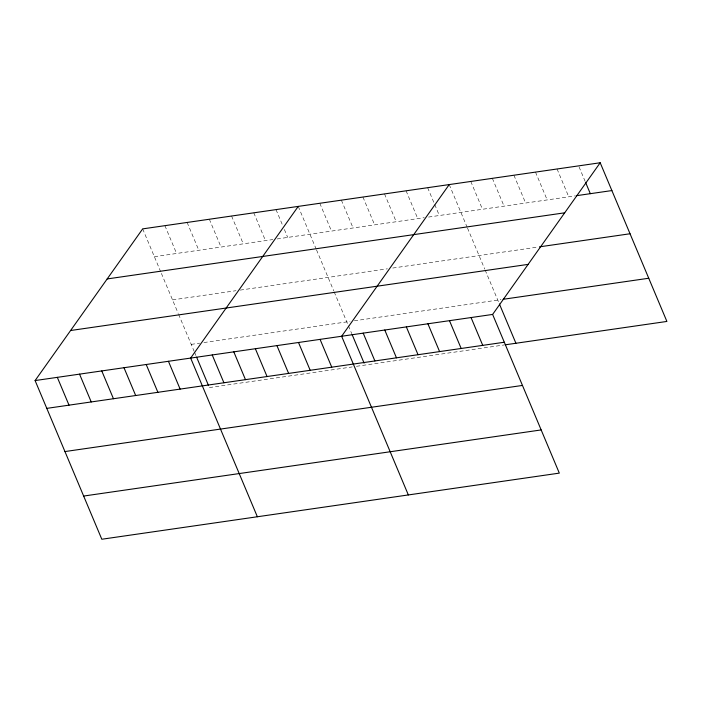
<?xml version="1.0" encoding="UTF-8"?>
<svg xmlns="http://www.w3.org/2000/svg" width="702" height="702" viewBox="0 0 702 702"><rect width="100%" height="100%" fill="white"/><g stroke="black" fill="none" stroke-linecap="round" stroke-linejoin="round"><path stroke-width="0.53" stroke-dasharray="3.51 2.63" d="M154.37 256.695L272.885 239.557M277.123 238.952L424.236 217.69M428.553 217.067L575.219 195.867M172.525 299.877L236.012 290.707M240.251 290.093L387.39 268.822M392.787 268.041L538.373 246.999M191.225 344.375L199.693 343.155M203.931 342.541L350.017 321.428M354.334 320.805L501 299.605M209.38 387.565L352.237 366.918M356.476 366.304L504.054 344.972M579.045 166.865L585.31 181.765M557.063 168.989L568.752 196.797M535.494 172.113L547.183 199.921M513.925 175.228L525.614 203.036M492.356 178.343L504.045 206.151M470.788 181.458L482.476 209.266M449.219 184.582L467.093 227.115M467.506 228.089L484.757 269.12M485.161 270.086L498.999 303.018M427.65 187.697L434.327 203.589M434.749 204.58L439.338 215.505M406.081 190.812L417.769 218.62M384.512 193.927L396.2 221.735M362.943 197.051L374.631 224.859M341.374 200.167L353.062 227.975M319.805 203.282L331.493 231.09M298.236 206.397L316.111 248.929M316.523 249.912L333.775 290.935M334.178 291.909L348.025 324.842M348.438 325.816L351.737 333.669M276.018 209.608L282.695 225.5M284.363 229.475L287.706 237.416M253.791 212.82L265.479 240.628M231.572 216.032L243.261 243.848M209.345 219.243L221.033 247.06M187.127 222.455L198.815 250.272M164.9 225.667L176.588 253.483M142.681 228.878L160.969 272.394M161.381 273.376L178.22 313.425M178.624 314.391L194.121 351.246M194.533 352.228L196.183 356.151"/><path stroke-width="1.05" d="M600.192 162.759L492.62 314.435L559.318 473.122L101.808 539.241L35.1 380.563L142.681 228.878L600.192 162.759L666.9 321.437L505.133 344.822M298.236 206.397L190.654 358.081L257.362 516.76M449.219 184.582L341.637 336.258L408.336 494.936M576.298 195.709L611.89 190.567M107.178 278.94L564.698 212.811M539.452 246.85L630.045 233.757M70.604 330.51L528.115 264.382M503.158 299.289L648.745 278.246M35.1 380.563L492.62 314.435M46.788 408.371L504.308 342.243M64.944 451.561L522.463 385.433M83.652 496.051L541.163 429.931M585.722 182.757L590.321 193.682M499.412 304.001L515.917 343.26M471.051 317.55L482.739 345.366M449.482 320.674L461.17 348.482M427.913 323.789L439.601 351.597M406.344 326.904L418.032 354.712M384.775 330.019L396.463 357.836M363.206 333.143L374.894 360.951M352.15 334.652L364.11 363.118M320.068 339.373L331.756 367.181M298.499 342.488L310.187 370.305M276.93 345.612L288.619 373.42M255.361 348.727L267.05 376.535M233.792 351.842L245.481 379.65M212.223 354.958L223.912 382.774M196.595 357.134L208.555 385.6M168.436 361.293L180.124 389.101M146.209 364.505L157.897 392.313M123.991 367.716L135.679 395.524M101.764 370.928L113.461 398.736M79.545 374.14L91.234 401.948M57.318 377.351L69.015 405.159"/></g></svg>
